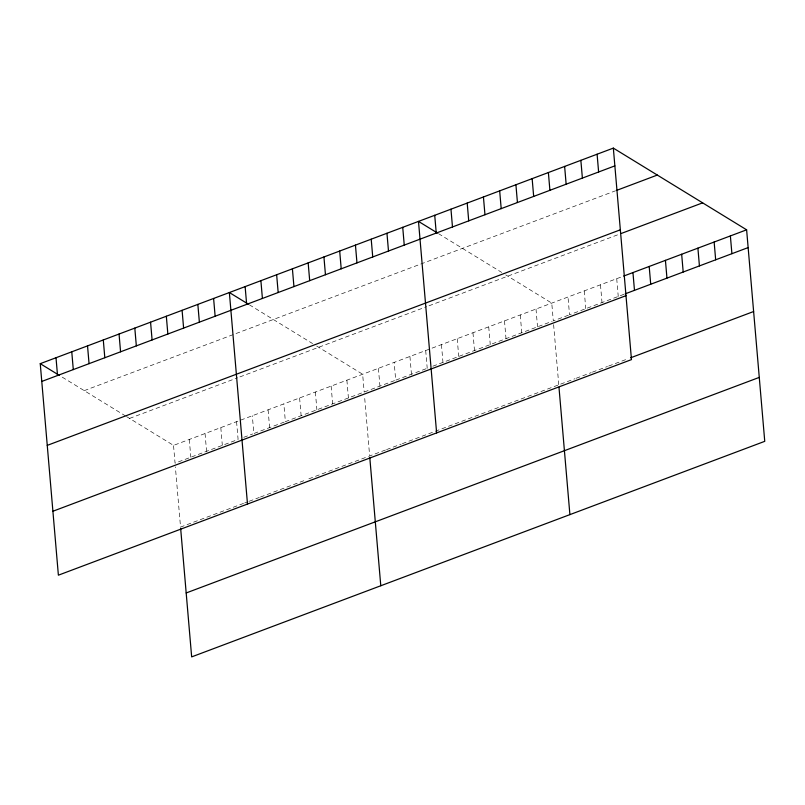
<?xml version="1.0" encoding="UTF-8"?>
<svg xmlns="http://www.w3.org/2000/svg" width="805" height="805" viewBox="0 0 805 805"><rect width="100%" height="100%" fill="white"/><g stroke="black" fill="none" stroke-linecap="round" stroke-linejoin="round"><path stroke-width="0.6" stroke-dasharray="4.03 3.02" d="M84.233 390.636L615.563 190.775M129.545 418.419L237.616 377.776M239.87 376.921L426.731 306.635M428.985 305.789L619.125 234.265M126.526 416.567L173.528 445.386L622.517 276.497M243.724 437.326L252.73 433.945M284.246 422.092L253.857 433.523L252.327 415.742M394.571 380.594L285.373 421.659L283.853 403.889M426.087 368.73L395.698 380.171L394.168 362.391M432.838 366.195L552.17 321.306M568.37 315.218L553.297 320.883L551.767 303.113L505.771 274.908M624.036 294.278L569.527 314.775L568.008 297.005M243.573 503.377L180.541 527.094L175.369 466.85M244.7 502.954L248.081 501.686M249.208 501.263L259.341 497.45M260.458 497.027L306.614 479.669M308.868 478.824L368.529 456.375M385.414 450.025L369.656 455.952L364.494 395.708M386.541 449.603L401.172 444.098M402.299 443.676L575.012 378.712M576.169 378.27L591.252 372.604M592.41 372.162L607.483 366.496M608.64 366.054L628.363 358.638M438.484 233.651L501.746 272.442M249.359 304.793L312.622 343.584M316.657 346.049L362.653 374.255L364.172 392.025M62.237 377.153L125.52 415.954M616.721 278.681L618.24 296.451M600.48 284.789L602.009 302.559M584.239 290.897L585.768 308.667M553.609 324.576L558.771 384.82M536.009 309.04L537.529 326.81M520.251 314.966L521.771 332.747M504.494 320.893L506.013 338.674M488.726 326.83L490.255 344.6M472.968 332.757L474.497 350.527M457.21 338.684L458.729 356.454M441.452 344.61L442.971 362.381M425.694 350.537L427.214 368.308M409.926 356.464L411.456 374.234M378.41 368.318L379.93 386.098M346.895 380.181L348.414 397.952M331.127 386.108L332.656 403.879M315.369 392.035L316.898 409.805M299.611 397.962L301.13 415.732M268.095 409.815L269.615 427.596M236.569 421.679L238.099 439.45L175.057 463.157L173.528 445.386M220.812 427.606L222.331 445.376M205.054 433.533L206.573 451.303M189.296 439.46L190.815 457.23"/><path stroke-width="1.21" d="M613.34 148.11L631.472 359.614L58.383 575.183L40.25 363.669L613.34 148.11L746.617 229.817L764.75 441.331L191.66 656.89L180.642 528.271M41.769 381.449L614.859 165.88M616.721 190.342L657.323 175.067M47.254 445.376L620.343 229.807M621.45 233.39L702.634 202.85M623.674 276.065L746.617 229.817M625.203 293.835L748.137 247.588M52.899 511.245L625.988 295.676M630.677 357.772L753.621 311.525M186.186 592.963L759.266 377.394M437.477 233.048L418.489 221.395L436.622 432.909M248.363 304.179L229.365 292.537L247.497 504.041M40.25 363.669L59.238 375.321M730.377 235.925L731.906 253.696M714.146 242.033L715.665 259.804M697.905 248.141L699.424 265.912M681.664 254.249L683.193 272.02M665.433 260.357L666.953 278.127M649.192 266.465L650.712 284.235M632.951 272.573L634.481 290.343M597.099 154.218L598.618 171.988M580.858 160.326L582.387 178.096M564.627 166.424L566.146 184.204M548.386 172.532L549.906 190.312M558.972 387.175L569.9 514.616M532.145 178.64L533.675 196.42M515.914 184.748L517.434 202.528M499.674 190.855L501.193 208.636M483.433 196.963L484.962 214.744M467.202 203.071L468.721 220.852M450.961 209.179L452.48 226.96M434.72 215.287L436.25 233.068M402.731 227.322L404.251 245.102M386.964 233.259L388.493 251.029M371.206 239.186L372.735 256.956M355.448 245.112L356.967 262.883M369.757 457.129L380.785 585.758M339.69 251.039L341.209 268.81M323.932 256.966L325.451 274.736M308.164 262.893L309.694 280.673M292.406 268.82L293.936 286.6M276.648 274.747L278.168 292.527M260.89 280.683L262.41 298.454M245.133 286.61L246.652 304.381M213.607 298.464L215.136 316.234M197.849 304.391L199.368 322.161M182.091 310.317L183.61 328.098M166.333 316.244L167.853 334.025M150.565 322.181L152.095 339.952M134.807 328.108L136.337 345.878M119.049 334.035L120.569 351.805M103.292 339.962L104.811 357.732M87.534 345.888L89.053 363.659M71.766 351.815L73.295 369.586M56.008 357.742L57.537 375.522"/></g></svg>
